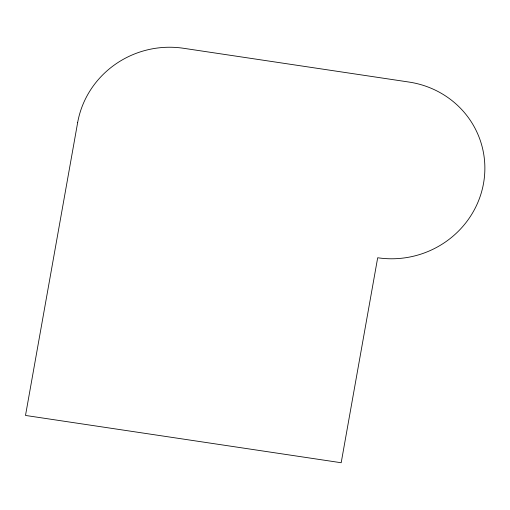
<?xml version="1.0" encoding="UTF-8"?>
<svg xmlns="http://www.w3.org/2000/svg" width="510" height="510" viewBox="0 0 510 510"><rect width="100%" height="100%" fill="white"/><g stroke="black" fill="none" stroke-linecap="round" stroke-linejoin="round"><path stroke-width="0.76" d="M77.647 122.61L25.5 415.446L341.184 462.736L377.687 257.754A91.794 88.625 -16.5 0 0 483.525 183.415A91.794 88.625 -16.5 0 0 408.975 82.053L183.485 48.271A91.794 88.625 -16.5 0 0 77.647 122.61"/></g></svg>
